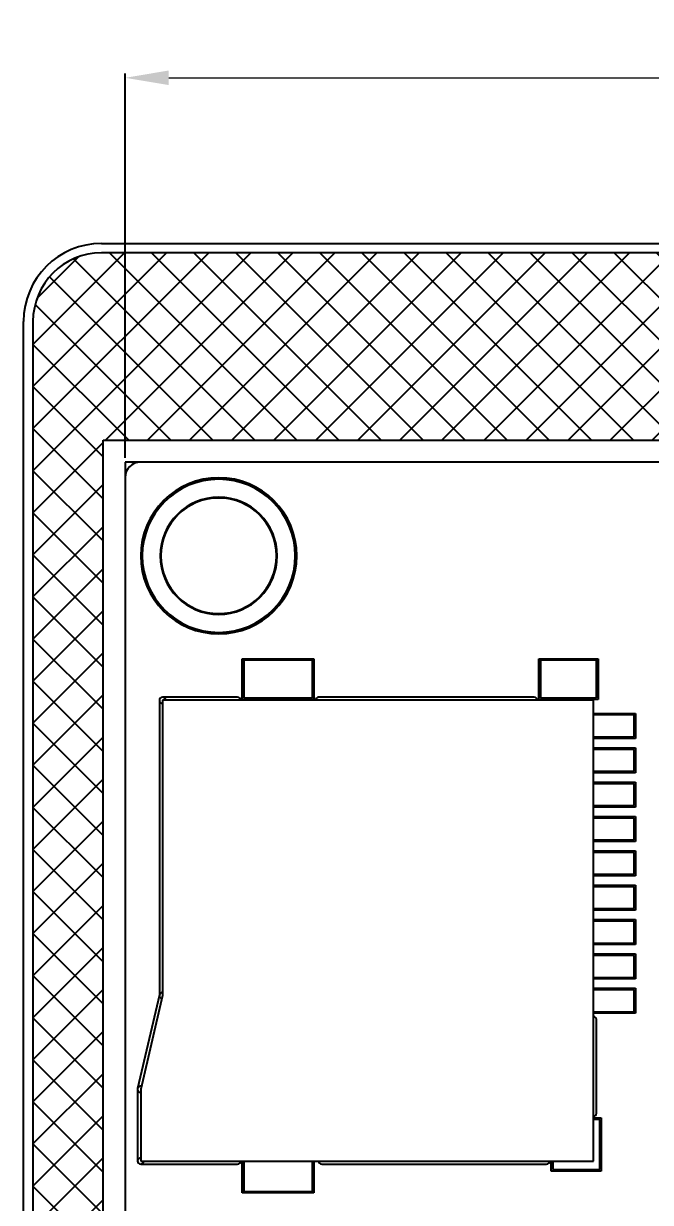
# Model space of a CAD drawing. Header units: millimetres. Extents: x 884 to 1160, y 193 to 343.
# Drawn here: x 1074.36 to 1094.43, y 280.9 to 318.63 of the extents above; entities that cross this region are included whole.
import ezdxf

# ---------------------------------------------------------------- set-up
doc = ezdxf.new("R2010")
doc.units = ezdxf.units.MM
doc.layers.add('', color=7, linetype='Continuous')
doc.layers.add('dim', color=4, linetype='Continuous')
doc.layers.add('图层0000', color=7, linetype='Continuous', lineweight=25)
doc.styles.add('STYLE1', font='', dxfattribs={"width": 0.9})
doc.styles.add('宋体', font='', dxfattribs={"width": 0.75})
doc.styles.get('STYLE1').set_extended_font_data('KaiTi_GB2312')
doc.styles.get('宋体').set_extended_font_data('SimSun')
doc.dimstyles.new('STANDARD$0', dxfattribs={"dimtxt": 1.5, "dimasz": 1.5, "dimexe": 0.25, "dimexo": 0.5, "dimgap": 0.4, "dimtad": 1, "dimzin": 9, "dimdsep": 46, "dimtxsty": 'STYLE1', "dimcen": 1.5, "dimclrd": 256, "dimclre": 256, "dimclrt": 256, "dimadec": 0, "dimazin": 0, "dimtfac": 1, "dimtmove": 0, "dimatfit": 3, "dimfxl": 0, "dimtolj": 1, "dimtzin": 0, "dimlwd": 5, "dimlwe": 5, "dimarcsym": 0})

# ---------------------------------------------------------------- blocks, each defined once
blk = doc.blocks.new('*D20')
at = {"layer": 'Defpoints', "color": 0}
for p in [(1132.108, 316.898), (1077.608, 304.596), (1132.108, 304.596)]:
    blk.add_point(p, dxfattribs=at)
at = {"layer": 'dim', "color": 3, "lineweight": -2}
for p, q in [((1077.608, 304.736), (1077.608, 317.038)), ((1132.108, 304.736), (1132.108, 317.038))]:
    blk.add_line(p, q, dxfattribs=at)
at = {"layer": 'dim', "color": 3, "lineweight": 18}
for p, q in [((1079.008, 316.898), (1099.933, 316.898)), ((1130.708, 316.898), (1109.783, 316.898))]:
    blk.add_line(p, q, dxfattribs=at)
at = {"layer": 'dim', "color": 3}
for points in [[(1079.008, 317.132), (1079.008, 316.665), (1077.608, 316.898)], [(1130.708, 316.665), (1130.708, 317.132), (1132.108, 316.898)]]:
    blk.add_solid(points, dxfattribs=at)
at = {"layer": 'dim', "color": 3, "insert": (1104.858, 316.898), "char_height": 1.96, "attachment_point": 5, "style": '宋体'}
blk.add_mtext('{\\H1.785714x;54.50}', dxfattribs=at)

msp = doc.modelspace()

# ---------------------------------------------------------------- hatches: boundary and pattern name
at = {"layer": ''}
h = msp.add_hatch(dxfattribs=at)
h.set_pattern_fill('ANSI37', color=2, scale=0.3)
h.set_pattern_definition([(45, (1074.6578, 219.4562), (-0.673519, 0.673519), []), (135, (1074.6578, 219.4562), (-0.673519, -0.673519), [])])
edge = h.paths.add_edge_path()
edge.add_arc((1076.858, 221.656), 2.2, 180, 270)
edge.add_line((1076.858, 219.456), (1132.858, 219.456))
edge.add_arc((1132.858, 221.656), 2.2, 270, 360)
edge.add_line((1135.058, 221.656), (1135.058, 309.096))
edge.add_arc((1132.858, 309.096), 2.2, 0, 90)
edge.add_line((1132.858, 311.296), (1076.858, 311.296))
edge.add_arc((1076.858, 309.096), 2.2, 90, 180)
edge.add_line((1074.658, 309.096), (1074.658, 221.656))
h.paths.add_polyline_path([(1076.908, 220.946), (1132.808, 220.946), (1132.808, 305.296), (1076.908, 305.296)], flags=16)

# ---------------------------------------------------------------- linework, layer by layer
at = {"layer": '图层0000', "color": 7, "linetype": 'Continuous', "lineweight": 25}
for p, q in [((1076.858, 311.596), (1132.858, 311.596)), ((1132.858, 311.296), (1076.858, 311.296)), ((1074.358, 221.656), (1074.358, 309.096)), ((1074.658, 309.096), (1074.658, 221.656)), ((1076.908, 220.946), (1076.908, 305.296)), ((1076.908, 305.296), (1132.808, 305.296)), ((1078.108, 304.596), (1077.608, 304.596)), ((1077.608, 304.596), (1077.608, 304.096)), ((1131.608, 304.596), (1078.108, 304.596)), ((1077.608, 304.096), (1077.608, 245.896)), ((1081.358, 298.301), (1083.658, 298.301)), ((1081.358, 297.001), (1081.358, 298.301)), ((1083.608, 298.251), (1081.408, 298.251)), ((1081.408, 298.251), (1081.408, 297.051)), ((1083.608, 297.051), (1083.608, 298.251)), ((1083.658, 298.301), (1083.658, 297.001)), ((1090.858, 298.301), (1092.758, 298.301)), ((1090.858, 297.001), (1090.858, 298.301)), ((1092.708, 298.251), (1090.908, 298.251)), ((1090.908, 298.251), (1090.908, 297.051)), ((1092.708, 297.051), (1092.708, 298.251)), ((1092.758, 298.301), (1092.758, 297.001)), ((1081.208, 297.071), (1078.808, 297.071)), ((1083.658, 297.001), (1081.358, 297.001)), ((1081.408, 297.051), (1083.608, 297.051)), ((1090.708, 297.071), (1083.808, 297.071)), ((1092.758, 297.001), (1090.858, 297.001)), ((1090.908, 297.051), (1092.708, 297.051)), ((1078.708, 296.971), (1078.708, 287.521)), ((1092.608, 296.971), (1078.808, 296.971)), ((1078.808, 296.971), (1078.808, 287.521)), ((1092.608, 282.221), (1092.608, 296.971)), ((1092.608, 296.551), (1093.958, 296.551)), ((1093.908, 296.501), (1092.608, 296.501)), ((1093.908, 295.801), (1093.908, 296.501)), ((1093.958, 296.551), (1093.958, 295.751)), ((1092.608, 295.801), (1093.908, 295.801)), ((1093.958, 295.751), (1092.608, 295.751)), ((1092.608, 295.451), (1093.958, 295.451)), ((1093.908, 295.401), (1092.608, 295.401)), ((1093.908, 294.701), (1093.908, 295.401)), ((1093.958, 295.451), (1093.958, 294.651)), ((1092.608, 294.701), (1093.908, 294.701)), ((1093.958, 294.651), (1092.608, 294.651)), ((1092.608, 294.351), (1093.958, 294.351)), ((1093.908, 294.301), (1092.608, 294.301)), ((1093.908, 293.601), (1093.908, 294.301)), ((1093.958, 294.351), (1093.958, 293.551)), ((1092.608, 293.601), (1093.908, 293.601)), ((1093.958, 293.551), (1092.608, 293.551)), ((1092.608, 293.251), (1093.958, 293.251)), ((1093.958, 293.251), (1093.958, 292.451)), ((1093.908, 293.201), (1092.608, 293.201)), ((1093.908, 292.501), (1093.908, 293.201)), ((1092.608, 292.501), (1093.908, 292.501)), ((1093.958, 292.451), (1092.608, 292.451)), ((1092.608, 292.151), (1093.958, 292.151)), ((1093.908, 292.101), (1092.608, 292.101)), ((1093.908, 291.401), (1093.908, 292.101)), ((1093.958, 292.151), (1093.958, 291.351)), ((1092.608, 291.401), (1093.908, 291.401)), ((1093.958, 291.351), (1092.608, 291.351)), ((1092.608, 291.051), (1093.958, 291.051)), ((1093.908, 291.001), (1092.608, 291.001)), ((1093.908, 290.301), (1093.908, 291.001)), ((1093.958, 291.051), (1093.958, 290.251)), ((1092.608, 290.301), (1093.908, 290.301)), ((1093.958, 290.251), (1092.608, 290.251)), ((1092.608, 289.951), (1093.958, 289.951)), ((1093.908, 289.901), (1092.608, 289.901)), ((1093.908, 289.201), (1093.908, 289.901)), ((1093.958, 289.951), (1093.958, 289.151)), ((1092.608, 289.201), (1093.908, 289.201)), ((1093.958, 289.151), (1092.608, 289.151)), ((1092.608, 288.851), (1093.958, 288.851)), ((1093.908, 288.801), (1092.608, 288.801)), ((1093.908, 288.101), (1093.908, 288.801)), ((1093.958, 288.851), (1093.958, 288.051)), ((1092.608, 288.101), (1093.908, 288.101)), ((1093.958, 288.051), (1092.608, 288.051)), ((1092.608, 287.751), (1093.958, 287.751)), ((1093.908, 287.701), (1092.608, 287.701)), ((1093.908, 287.001), (1093.908, 287.701)), ((1093.958, 287.751), (1093.958, 286.951)), ((1078.71, 287.544), (1078.01, 284.544)), ((1078.808, 287.521), (1078.108, 284.521)), ((1092.608, 287.001), (1093.908, 287.001)), ((1093.958, 286.951), (1092.608, 286.951)), ((1092.708, 283.751), (1092.708, 286.751)), ((1078.008, 284.521), (1078.008, 282.221)), ((1078.108, 284.521), (1078.108, 282.221)), ((1092.608, 283.601), (1092.858, 283.601)), ((1092.808, 283.551), (1092.608, 283.551)), ((1092.808, 281.951), (1092.808, 283.551)), ((1092.858, 283.601), (1092.858, 281.901)), ((1078.108, 282.221), (1092.608, 282.221)), ((1078.108, 282.121), (1081.208, 282.121)), ((1081.358, 281.201), (1081.358, 282.221)), ((1081.408, 282.221), (1081.408, 281.251)), ((1083.608, 281.251), (1083.608, 282.221)), ((1083.658, 282.221), (1083.658, 281.201)), ((1083.908, 282.121), (1091.108, 282.121)), ((1091.258, 281.901), (1091.258, 282.221)), ((1092.858, 281.901), (1091.258, 281.901)), ((1091.308, 282.221), (1091.308, 281.951)), ((1091.308, 281.951), (1092.808, 281.951)), ((1083.658, 281.201), (1081.358, 281.201)), ((1081.408, 281.251), (1083.608, 281.251))]:
    msp.add_line(p, q, dxfattribs=at)
for centre, radius, start, end in [((1076.858, 309.096), 2.5, 90, 180), ((1076.858, 309.096), 2.2, 90, 180), ((1078.108, 304.096), 0.5, 90, 180), ((1080.608, 301.596), 2.5, 90, 270), ((1080.608, 301.596), 2.45, 90, 270), ((1080.608, 301.596), 2.5, 270, 90), ((1080.608, 301.596), 2.45, 270, 90), ((1080.608, 301.596), 1.875, 90, 270), ((1080.608, 301.596), 1.875, 90, 270), ((1080.608, 301.596), 1.85, 90, 270), ((1080.608, 301.596), 1.875, 270, 90), ((1080.608, 301.596), 1.875, 270, 90), ((1080.608, 301.596), 1.85, 270, 90), ((1078.808, 296.971), 0.1, 0, 180), ((1078.808, 296.971), 0.1, 90, 270), ((1081.208, 296.971), 0.1, 0, 90), ((1083.808, 296.971), 0.1, 90, 180), ((1090.708, 296.971), 0.1, 0, 90), ((1078.808, 287.521), 0.1, 90.0001, 166.8663), ((1078.808, 287.521), 0.1, 180, 256.866), ((1092.608, 286.751), 0.1, 0, 90), ((1078.108, 284.521), 0.1, 76.866, 180), ((1078.108, 284.521), 0.1, 166.8659, 270), ((1092.608, 283.751), 0.1, 270, 0), ((1078.108, 282.221), 0.1, 90, 270), ((1078.108, 282.221), 0.1, 180, 0), ((1081.208, 282.221), 0.1, 270, 0), ((1083.908, 282.221), 0.1, 180, 270), ((1091.108, 282.221), 0.1, 270, 0)]:
    msp.add_arc(centre, radius, start, end, dxfattribs=at)

# ---------------------------------------------------------------- dimensions: what is measured, and where the dimension line sits
at = {"layer": 'dim', "color": 3}
dim = msp.add_linear_dim(base=(1132.108, 316.898), p1=(1077.608, 304.596), p2=(1132.108, 304.596), text='{\\H1.785714x;<>}', dimstyle='STANDARD$0', override={"dimscale": 0.7, "dimtxt": 2.8, "dimasz": 2, "dimexe": 0.2, "dimexo": 0.2, "dimgap": 0.625, "dimtad": 0, "dimzin": 1, "dimtxsty": '宋体', "dimcen": 0, "dimclrd": 3, "dimclre": 3, "dimclrt": 3, "dimtofl": 0, "dimatfit": 0, "dimtolj": 0, "dimtzin": 8, "dimlwd": 18, "dimlwe": 65534}, dxfattribs=at)
dim.commit()
dim.dimension.update_dxf_attribs({"geometry": '*D20', "text_midpoint": (1104.858, 316.898)})

doc.saveas('drawing.dxf')
